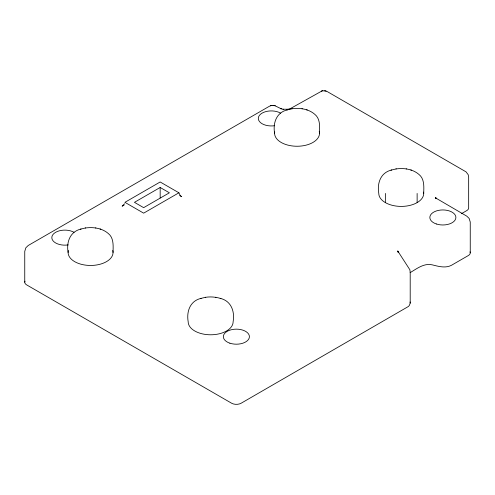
<?xml version="1.0" encoding="UTF-8"?>
<svg xmlns="http://www.w3.org/2000/svg" width="495" height="495" viewBox="0 0 495 495"><rect width="100%" height="100%" fill="white"/><g stroke="black" fill="none" stroke-linecap="round" stroke-linejoin="round"><path stroke-width="0.74" d="M160.17 197.994L160.17 187.481L169.383 192.796L143.655 207.653L134.442 202.337L160.17 187.481M398.122 252.524L397.893 251.12L398.364 252.172L397.726 250.965L409.866 269.763L410.2 272.318L410.2 303.101L409.34 305.44L408.437 306.467L241.145 403.221A6.738 3.892 0 0 1 231.617 403.221L26.724 284.928A6.738 3.892 0 0 1 24.979 281.166M124.585 203.761L122.117 206.223L124.121 205.072M178.912 192.796L143.655 213.153L124.913 202.337L160.17 181.981L178.912 192.796L180.192 195.55L181.702 196.688L179.747 195.562M461.371 213.716L466.686 210.647A6.738 3.892 0 0 0 468.66 207.9L468.66 177.111L468.208 174.716L466.036 171.852L327.201 91.55L325.407 90.901M410.114 272.658C416.796 268.748 423.992 262.882 432.314 264.862C438.44 266.403 445.432 268.438 451.44 265.301L468.276 255.581A6.738 3.892 0 0 0 470.021 251.825M271.241 105.571L269.453 106.221L28.209 245.501L25.858 247.772L24.75 251.392L24.75 282.175M322.072 90.901L289.983 108.813L290.689 108.64L287.88 109.315L288.245 109.228L282.998 109.228L283.363 109.315L280.554 108.64L281.253 108.813L274.583 105.571M287.521 109.816C276.427 112.353 272.776 122.989 274.595 133.279M81.044 229.024C69.95 231.561 66.299 242.197 68.112 252.493M391.718 169.971C380.624 172.508 376.973 183.144 378.786 193.434A22.461 12.969 0 0 0 402.423 206.39A22.461 12.969 0 0 0 423.59 192.085M201.119 298.349C190.024 300.886 186.374 311.522 188.187 321.818A22.461 12.969 0 0 0 210.653 334.787A22.461 12.969 0 0 0 233.114 321.818C234.927 311.522 231.276 300.886 220.182 298.349M322.511 90.795L326.112 91.068M271.687 105.466L275.288 105.744M291.759 108.801C299.692 107.638 308.564 108.9 314.783 114.308C320.494 118.856 319.646 126.85 319.516 133.279M85.276 228.016C93.209 226.852 102.088 228.115 108.306 233.522C114.011 238.064 113.163 246.065 113.033 252.493M395.95 168.962C403.883 167.799 412.762 169.061 418.98 174.469C424.685 179.011 423.838 187.005 423.714 193.434M205.351 297.34C210.542 296.474 215.863 297.006 220.888 298.522M321.366 91.068L322.876 90.709M270.536 105.744L272.046 105.379M286.822 109.983L292.124 108.714M80.339 229.197L85.641 227.923M391.013 170.138L396.316 168.869M200.413 298.522L205.716 297.254M306.584 109.816L307.29 109.983M410.782 169.971L411.487 170.138M100.108 229.024L100.813 229.197M324.602 90.709L324.968 90.795M301.987 108.714L302.352 108.801M273.778 105.379L274.143 105.466M406.185 168.869L406.55 168.962M95.51 227.923L95.875 228.016M215.585 297.254L215.95 297.34M435.891 197.697L436.132 198.743L435.476 197.511L436.237 198.582L435.303 197.753L466.791 216.16L469.142 218.425L470.25 222.045L470.25 252.827M410.095 301.95L410.2 303.101M417.13 193.434L417.13 202.61M385.364 193.434L385.364 202.61M274.694 125.693A13.031 7.524 0 0 1 258.743 116.48A13.031 7.524 0 0 1 280.535 113.108M68.217 244.901A13.031 7.524 0 0 1 52.26 235.688A13.031 7.524 0 0 1 74.058 232.316M319.238 131.249A22.461 12.969 0 0 1 297.65 146.248A22.461 12.969 0 0 1 274.719 131.93M112.761 250.464A22.461 12.969 0 0 1 90.573 265.462A22.461 12.969 0 0 1 68.39 250.464M436.349 223.975A13.031 7.524 0 0 0 455.889 217.46A13.031 7.524 0 0 0 436.349 210.95A13.031 7.524 0 0 0 436.349 223.975M229.866 343.19A13.031 7.524 0 0 0 249.412 336.674A13.031 7.524 0 0 0 229.866 330.159A13.031 7.524 0 0 0 229.866 343.19"/></g></svg>
